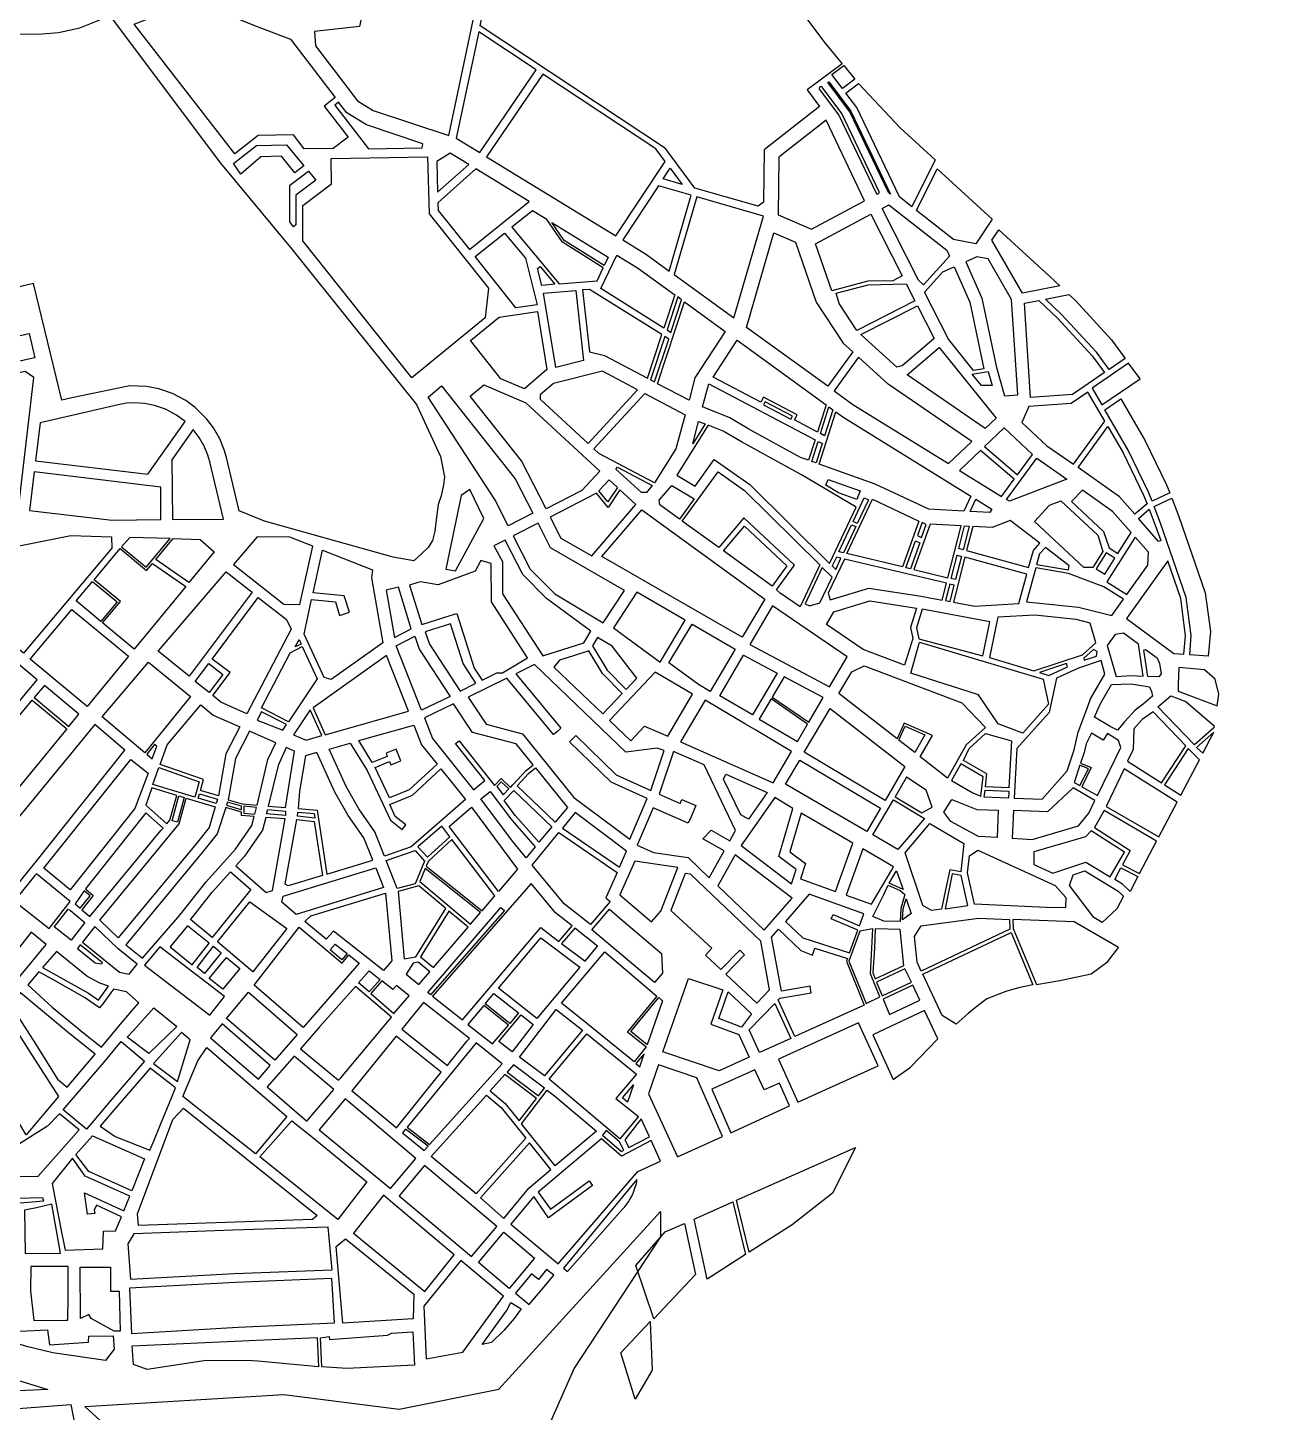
# Model space of a CAD drawing. Extents: x 407811 to 416949, y 4498993 to 4508589.
# Drawn here: x 411551 to 412634, y 4500646 to 4501860 of the extents above; entities that cross this region are included whole.
import ezdxf

# ---------------------------------------------------------------- set-up
doc = ezdxf.new("R2010")
doc.units = 0
doc.header["$LTSCALE"] = 40
doc.header["$MEASUREMENT"] = 0
for name, color, linetype in [('Images', 253, 'CONTINUOUS'), ('ΟΙΚ.ΤΕΤΡΑΓΩΝΑ ΠΟΛΙΧΝΗ', 112, 'CONTINUOUS'), ('υπόλοιπο θεσσαλονίκης', 7, 'CONTINUOUS')]:
    doc.layers.add(name, color=color, linetype=linetype)
picture_1 = doc.add_image_def('image1.tif', size_in_pixel=(10278, 10088))

msp = doc.modelspace()

# ---------------------------------------------------------------- linework, layer by layer
at = {"layer": 'ΟΙΚ.ΤΕΤΡΑΓΩΝΑ ΠΟΛΙΧΝΗ'}
for points in [[(412201, 4501921.6), (412213.9, 4501899.5), (412225.4, 4501880.7), (412233.9, 4501868), (412249.9, 4501846.6), (412265.1, 4501828.2), (412234.4, 4501805.3), (412245.3, 4501790.8), (412196.7, 4501752.7), (412196.3, 4501707), (412191.4, 4501703.4), (412136.1, 4501719.3), (412110.2, 4501754), (411947.8, 4501861.4), (411959.4, 4501916.6), (412071.8, 4501887.8), (412106.7, 4501880.7), (412120.1, 4501880.7), (412134.8, 4501881.8), (412160.1, 4501893.8)], [(411851.3, 4501903.3), (411842.3, 4501860.9), (411802.6, 4501856.6), (411803.7, 4501844), (411840.5, 4501795.8), (411854.2, 4501787.4), (411920.3, 4501765.3), (411945.2, 4501883.2)], [(411644.6, 4501862.9), (411685.5, 4501878.7), (411717.7, 4501875), (411750.1, 4501861.8), (411781.7, 4501849.7), (411820.8, 4501798.6), (411811.2, 4501791.2), (411832.1, 4501764), (411819, 4501753.9), (411793.8, 4501753.8), (411784.4, 4501766.1), (411753.3, 4501765.5), (411732.8, 4501749.2)], [(411946.7, 4501856.2), (411927, 4501763), (411947.5, 4501750.5), (411997, 4501822.9)], [(412266.4, 4501826.7), (412276.1, 4501814.9), (412265.3, 4501806.5), (412256, 4501818.9)], [(412002.8, 4501819), (411953.4, 4501746.8), (412066.8, 4501677.5), (412109.9, 4501742.7), (412101.8, 4501753.6)], [(412279.3, 4501811.1), (412315.8, 4501772.1), (412346.5, 4501744.1), (412326.2, 4501702.9), (412315.2, 4501711.6), (412277.9, 4501789.8), (412268.3, 4501802.5)], [(411823.8, 4501794.6), (411820.6, 4501792.1), (411850, 4501753.8), (411897.1, 4501754.7), (411897.6, 4501758.1), (411848.2, 4501774.7), (411831, 4501785.3)], [(412251, 4501778.8), (412209.6, 4501746.3), (412209.1, 4501695.7), (412238.3, 4501683.3), (412284.7, 4501708.1)], [(411778.3, 4501757.3), (411793.5, 4501738.8), (411785.5, 4501732.5), (411773.8, 4501747.2), (411755.6, 4501746.8), (411738.1, 4501731.6), (411731.7, 4501740.7), (411751.8, 4501756.6)], [(411901.8, 4501746.8), (411903.1, 4501696.8), (411955.3, 4501631.5), (411952.4, 4501605.4), (411888.1, 4501553), (411792.5, 4501672.9), (411792.5, 4501703.9), (411817.7, 4501723), (411817.3, 4501745.1)], [(411921.5, 4501750), (411909.9, 4501742.5), (411910.6, 4501715.6), (411937.9, 4501739.9)], [(411797.5, 4501734), (411803.9, 4501726.3), (411786.5, 4501713.2), (411786.5, 4501687.2), (411784.2, 4501685.3), (411781.2, 4501689.7), (411781.1, 4501721.7)], [(411944.2, 4501736.1), (411910.8, 4501706.4), (411911, 4501699.7), (411938.4, 4501665.5), (411990.9, 4501707.5)], [(412114.4, 4501736.7), (412125, 4501722.5), (412108.2, 4501727.4)], [(412348.2, 4501736.1), (412396.4, 4501692.1), (412382.3, 4501670.5), (412362.7, 4501674.2), (412330.2, 4501699.7)], [(412104.1, 4501721.3), (412072.8, 4501673.8), (412093.6, 4501661.1), (412113.6, 4501646.5), (412132.8, 4501713)], [(412137.6, 4501711.6), (412117.9, 4501643.4), (412170.3, 4501605.4), (412196.1, 4501694.7)], [(412306.1, 4501704.7), (412356.8, 4501664.8), (412359.1, 4501659.6), (412336.4, 4501634.6), (412332, 4501638.6), (412300, 4501701.5)], [(411993.6, 4501699.4), (411975.5, 4501684.9), (412017.1, 4501635.3), (412050.3, 4501638.1), (412055.7, 4501649.5), (412020.1, 4501671.8), (412006.4, 4501691.6)], [(412290.3, 4501696.3), (412317.7, 4501642.4), (412309.4, 4501638.1), (412287.5, 4501637.6), (412255.9, 4501629.2), (412241.7, 4501670.4)], [(411969.3, 4501679.9), (411987.7, 4501657.9), (411997.7, 4501617), (411979.2, 4501614.4), (411943.4, 4501659.2)], [(412010.7, 4501689), (412060, 4501658.7), (412056.5, 4501651.3), (412021.5, 4501673.3)], [(412205.3, 4501680), (412224.2, 4501672), (412242.4, 4501619.3), (412266.1, 4501583.2), (412274.3, 4501575.7), (412252.4, 4501545.6), (412181.4, 4501597.2)], [(412402.3, 4501682.7), (412447.1, 4501641.8), (412455.8, 4501633.5), (412423, 4501627.3), (412396.3, 4501673.6)], [(412067.5, 4501660.6), (412085.8, 4501649.4), (412118.5, 4501625.7), (412108.9, 4501596.6), (412053.7, 4501631.3)], [(412383.2, 4501659.1), (412373.3, 4501654.7), (412387.5, 4501622.7), (412400.2, 4501562.1), (412407.4, 4501537.2), (412419, 4501538), (412413.5, 4501621.7), (412393, 4501657.2)], [(412000.4, 4501650.6), (412013.4, 4501635), (412001.8, 4501634), (411998.2, 4501648.8)], [(412363.3, 4501650.2), (412377, 4501619.3), (412389.2, 4501560.9), (412380.3, 4501559.4), (412358.3, 4501586.8), (412337.3, 4501628.1), (412353.3, 4501645.8)], [(412043.7, 4501630.5), (412037.5, 4501630), (412043.6, 4501575.8), (412056.8, 4501572.5), (412094.5, 4501552.6), (412107, 4501590.8)], [(412321.3, 4501635.4), (412328.9, 4501620.5), (412277.8, 4501594.5), (412262.4, 4501618), (412259.9, 4501627.2), (412287.9, 4501634.6)], [(412031.6, 4501629.5), (412038.4, 4501568), (412014.1, 4501562), (412003.5, 4501627.1)], [(412127, 4501619.5), (412162.6, 4501593.6), (412136.1, 4501553), (412130.9, 4501533.3), (412103.4, 4501547.8)], [(412121, 4501623.8), (412111.6, 4501595), (412115, 4501592.8), (412124.4, 4501621.4)], [(412437.3, 4501620.8), (412453.8, 4501605.1), (412484.1, 4501572.3), (412494.9, 4501557.5), (412467, 4501538.4), (412430.2, 4501535.8), (412424.8, 4501618.4)], [(412463.8, 4501625.9), (412469.4, 4501620.6), (412501.1, 4501586.3), (412513.1, 4501569.9), (412499.1, 4501560.3), (412488, 4501575.5), (412457.3, 4501608.6), (412443.3, 4501622)], [(411998, 4501611), (412006.3, 4501560.3), (411986.8, 4501543.3), (411965.9, 4501552.2), (411939.4, 4501585.8), (411964.5, 4501606.2)], [(412331.1, 4501616), (412345.7, 4501587.4), (412317.6, 4501563.4), (412313, 4501562.2), (412281.5, 4501590.8)], [(411552.7, 4501591.8), (411557.8, 4501570.6), (411495.2, 4501556.8), (411490.2, 4501577.8)], [(412109.6, 4501589.1), (412097.1, 4501551.2), (412100.7, 4501549.3), (412113.1, 4501586.9)], [(412173.1, 4501586), (412251, 4501529.4), (412243.4, 4501505.4), (412223.2, 4501516), (412225.6, 4501520.5), (412196.2, 4501535.9), (412193.9, 4501531.5), (412152, 4501553.5)], [(412279.5, 4501571), (412258.1, 4501541.5), (412274.3, 4501529.7), (412358.3, 4501477.8), (412378.6, 4501497.2), (412305.4, 4501547.5)], [(412350.2, 4501579.4), (412399.9, 4501517.6), (412390.4, 4501508.5), (412322.1, 4501555.5)], [(411549.2, 4501558.5), (411469.7, 4501541.1), (411493.8, 4501430.9), (411543.3, 4501438.5), (411556.9, 4501553.1)], [(412055.1, 4501558.7), (412012.1, 4501548.1), (412000.6, 4501538.1), (412000.6, 4501534.1), (412042.4, 4501495.5), (412085.7, 4501542.5)], [(412392.9, 4501558.4), (412396.4, 4501546.2), (412387.2, 4501546.1), (412379.1, 4501556.2)], [(412516.1, 4501565.9), (412484, 4501544), (412492.6, 4501529.2), (412526.1, 4501552.2)], [(411914.1, 4501545.8), (411978.6, 4501464.5), (411994, 4501434.4), (411972.4, 4501423.3), (411960.7, 4501446.2), (411902.2, 4501536.1)], [(411939, 4501536.9), (411951.1, 4501546.7), (411987.8, 4501530.9), (412052.8, 4501471), (412036.9, 4501454.1), (412005.6, 4501438), (411984.1, 4501480.1)], [(412148.2, 4501547.6), (412241.3, 4501498.7), (412235.6, 4501480.7), (412228.7, 4501483.1), (412183.2, 4501508), (412166.6, 4501517.9), (412142.7, 4501527.4)], [(412092.1, 4501539.1), (412127.4, 4501520.4), (412119.4, 4501490.6), (412100.7, 4501461), (412052, 4501486.6), (412047.6, 4501490.8)], [(412480.4, 4501540.3), (412465.8, 4501530.3), (412428.6, 4501527.7), (412422.5, 4501513.7), (412444.4, 4501493.3), (412467.8, 4501477.2), (412495.1, 4501514.9)], [(412509.2, 4501534.5), (412530.6, 4501497.6), (412549.4, 4501459), (412552.1, 4501452.2), (412536.7, 4501444.7), (412533.8, 4501452.2), (412515.6, 4501489.6), (412495.1, 4501524.9)], [(411644.7, 4501531), (411638.1, 4501530.6), (411630.8, 4501529.4), (411562.3, 4501513.6), (411558.3, 4501480.3), (411656.8, 4501468.6), (411689.3, 4501514.8), (411681.8, 4501520.3), (411672.3, 4501525.4), (411662.4, 4501528.8), (411653.7, 4501530.5)], [(412197.5, 4501531.9), (412196.1, 4501529.2), (412220.1, 4501516.6), (412221.5, 4501519.2)], [(412259.5, 4501523.2), (412266.5, 4501518.1), (412377.8, 4501449.2), (412371.7, 4501436.1), (412340.9, 4501437.8), (412294, 4501459.8), (412245, 4501477.3)], [(412253.5, 4501527.5), (412257, 4501525), (412249.7, 4501502.1), (412246.1, 4501504)], [(412147.8, 4501511.4), (412120.1, 4501467.5), (412136.2, 4501458.1), (412153, 4501481.3), (412184.1, 4501459.5), (412254.1, 4501390.2), (412277.4, 4501439.5), (412229.4, 4501467.9), (412176.8, 4501496.7), (412160.8, 4501506.2)], [(412139.3, 4501514.7), (412145, 4501512.5), (412134.1, 4501495.2)], [(412406.9, 4501509.1), (412389.9, 4501492.8), (412418.8, 4501468), (412431.9, 4501485.8)], [(412497.8, 4501510.2), (412511.2, 4501487.3), (412529.2, 4501450.2), (412532.2, 4501442.6), (412521.5, 4501433.4), (412508.1, 4501448.7), (412471.9, 4501474.3)], [(411696.5, 4501507.6), (411677.8, 4501481), (411678.2, 4501428.8), (411723.1, 4501429.1), (411711, 4501479.3), (411709.4, 4501485), (411706.1, 4501492.9), (411701.7, 4501500.7)], [(412244, 4501497.2), (412247.6, 4501495.3), (412242.2, 4501478.3), (412238.4, 4501479.6)], [(412386.2, 4501489.3), (412367.9, 4501471.8), (412404.7, 4501449), (412415.8, 4501464)], [(412068.3, 4501474.6), (412098.7, 4501458.6), (412093.5, 4501452.5), (412089.3, 4501452.3), (412066.8, 4501473)], [(412435.6, 4501482.4), (412462, 4501464.2), (412411.6, 4501444.8), (412409, 4501446.3)], [(411557.1, 4501470.4), (411553.1, 4501436.6), (411625.3, 4501428.3), (411668.2, 4501428.7), (411668, 4501457.2)], [(412060.9, 4501463.5), (412068.1, 4501456.8), (412059.7, 4501444.3), (412051.8, 4501453.9)], [(412156.3, 4501470.5), (412179.6, 4501454.1), (412245.5, 4501388.9), (412228.2, 4501352.3), (412210.7, 4501364.2), (412207.5, 4501367), (412223.4, 4501388.8), (412178.9, 4501430.2), (412156.9, 4501404.2), (412125, 4501427.3)], [(412252.7, 4501463.9), (412280.9, 4501453.9), (412278, 4501446.4), (412261.9, 4501452.2), (412250.7, 4501458.8)], [(411938.8, 4501454.9), (411931.3, 4501449.8), (411917.7, 4501385.1), (411926.4, 4501383.6), (411951.1, 4501429.6)], [(412070.4, 4501454.8), (412059.9, 4501439.4), (412049.7, 4501451.7), (412009.2, 4501430.9), (412018.7, 4501412.5), (412045.7, 4501396.9), (412084.3, 4501441.9)], [(412115.7, 4501458.5), (412135.5, 4501446.9), (412122.6, 4501429.1), (412105.2, 4501441.7), (412104.7, 4501445.7)], [(412475.6, 4501454.6), (412466.1, 4501444.4), (412494.2, 4501418.3), (412498.9, 4501403.9), (412506.7, 4501399), (412518.2, 4501417.3), (412502.1, 4501435.8)], [(412089.4, 4501437.1), (412197.2, 4501359), (412177.5, 4501325.5), (412054.6, 4501396.4)], [(412291.7, 4501446.5), (412332.4, 4501427.4), (412318, 4501387.2), (412269.2, 4501398.8)], [(412284.5, 4501447.7), (412288.2, 4501446), (412278.3, 4501425.2), (412274.7, 4501426.9)], [(412382.1, 4501446.6), (412396.3, 4501437.8), (412394.5, 4501434.9), (412377.1, 4501435.9)], [(412456.6, 4501445), (412489, 4501415), (412493.6, 4501400.7), (412484.8, 4501386.7), (412476.9, 4501386.8), (412433.6, 4501427), (412446.8, 4501441.2)], [(412534.1, 4501437.7), (412539.4, 4501423.9), (412544.2, 4501410.2), (412542.3, 4501409.5), (412524.8, 4501429.6)], [(412553.9, 4501447.5), (412560.1, 4501431.5), (412583.3, 4501364.4), (412587.7, 4501330.7), (412585.8, 4501308.8), (412569.6, 4501310.2), (412571, 4501327), (412566.6, 4501360.5), (412544.1, 4501425.6), (412538.5, 4501440)], [(411998.6, 4501425.5), (411976.9, 4501414.4), (411991.8, 4501385.3), (412013.3, 4501363.5), (412055.6, 4501338.2), (412074.3, 4501366.5), (412009.6, 4501403.9)], [(412273.4, 4501424.2), (412277.1, 4501422.5), (412266.2, 4501399.5), (412262.2, 4501400.4)], [(412342.1, 4501424.7), (412327.8, 4501384.8), (412357.7, 4501377.7), (412369.3, 4501423.3)], [(412335.2, 4501426.1), (412331.1, 4501414.8), (412334.7, 4501413.1), (412338.8, 4501424.4)], [(412412.3, 4501427.9), (412396.6, 4501421.8), (412379.5, 4501422.7), (412374.1, 4501401.5), (412428.5, 4501386.7), (412432.6, 4501401.6), (412438.4, 4501407.9)], [(411589.2, 4501414.6), (411624.9, 4501413.6), (411625, 4501403.7), (411547.6, 4501311.5), (411525.6, 4501329.8), (411506.8, 4501398.4)], [(411640.8, 4501413.1), (411633.7, 4501404.7), (411655.3, 4501386.9), (411676.4, 4501412.1)], [(411679, 4501412), (411702.6, 4501411.3), (411714.9, 4501400.5), (411692.7, 4501373.6), (411663.6, 4501393.7)], [(411752.6, 4501413.5), (411731.7, 4501389.2), (411775.8, 4501354.4), (411790, 4501354.1), (411801.2, 4501405.4), (411781, 4501413.4)], [(412179.4, 4501423), (412216.7, 4501388.1), (412203.8, 4501370.3), (412161, 4501401.3)], [(412372.4, 4501423.1), (412376.5, 4501422.9), (412371.2, 4501402.3), (412367.3, 4501403.3)], [(412521.7, 4501413.4), (412496.9, 4501374.1), (412514.5, 4501363), (412532.8, 4501388.7), (412533.4, 4501400)], [(411632.4, 4501403.2), (411655.6, 4501384.1), (411660.7, 4501390.2), (411689.9, 4501370.1), (411644.8, 4501315.2), (411617, 4501338.2), (411632.7, 4501356.9), (411609.6, 4501376)], [(411809.7, 4501402), (411853.5, 4501384.5), (411852.6, 4501377.5), (411862.6, 4501320.6), (411817.4, 4501288.5), (411811.2, 4501290.2), (411793.6, 4501328.3), (411800.2, 4501358.7), (411821, 4501356.6), (411824.7, 4501344.7), (411833.3, 4501347.4), (411828.8, 4501361.9), (411801.5, 4501364.6)], [(411969.8, 4501410.7), (411959.9, 4501405.7), (411967.5, 4501391.8), (411967.6, 4501363.6), (412002.7, 4501309.1), (412038.7, 4501320.6), (412044.9, 4501331), (412006.1, 4501359.4), (411985.3, 4501380.5)], [(412329.4, 4501410), (412333.1, 4501408.3), (412324.9, 4501385.5), (412321, 4501386.5)], [(412443.2, 4501404.2), (412438, 4501398.6), (412435.5, 4501389.4), (412463.5, 4501384.6), (412464.1, 4501388.2)], [(412496.4, 4501399.6), (412487.6, 4501385.6), (412495.3, 4501380.8), (412504, 4501394.8)], [(411948.4, 4501392.9), (411943.4, 4501383.5), (411911, 4501371.5), (411910.9, 4501371.4), (411896, 4501374.1), (411893.4, 4501373.6), (411886.1, 4501371.3), (411896.7, 4501336.7), (411921.7, 4501344.6), (411927.4, 4501346.4), (411942.7, 4501298.5), (411949.6, 4501287.9), (411962.5, 4501294.2), (411967.5, 4501294.2), (411989.5, 4501307.5), (411969.9, 4501338), (411957.8, 4501356.7), (411957.6, 4501390.1)], [(412267, 4501394.1), (412252.8, 4501364.1), (412254.5, 4501358.4), (412288.4, 4501368.5), (412334.4, 4501361.5), (412352.7, 4501358.1), (412356.4, 4501372.9)], [(412260, 4501395.8), (412256.4, 4501388), (412259.4, 4501385), (412264, 4501394.8)], [(412365.8, 4501397.5), (412369.7, 4501396.4), (412364.5, 4501376.1), (412360.6, 4501377)], [(412372.6, 4501395.7), (412362.5, 4501356.3), (412381.4, 4501352.8), (412420, 4501355.1), (412427, 4501380.9)], [(412550.3, 4501392.5), (412514.3, 4501342), (412555.8, 4501311.4), (412564.6, 4501310.7), (412566, 4501326.9), (412561.7, 4501359.4)], [(411725.2, 4501382.8), (411748, 4501364.9), (411692.9, 4501291.3), (411665.8, 4501313.4)], [(412247.7, 4501386.7), (412232.7, 4501354.9), (412236.6, 4501353.1), (412245.6, 4501355.8), (412256.2, 4501378.3)], [(412434.7, 4501386.5), (412426.6, 4501356.7), (412472.1, 4501352), (412501.3, 4501344.5), (412511.6, 4501359), (412494.5, 4501369.7), (412463.5, 4501381.5)], [(411608.3, 4501374.5), (411629.9, 4501356.7), (411615.4, 4501339.4), (411593.8, 4501357.3)], [(411876.2, 4501369.3), (411865.6, 4501366.8), (411872.9, 4501325.2), (411887.4, 4501332.8)], [(412085.2, 4501364.9), (412064.6, 4501333.7), (412105.5, 4501303.8), (412127.5, 4501340.5)], [(412359.4, 4501372.2), (412355.6, 4501357.6), (412359.6, 4501356.8), (412363.3, 4501371.3)], [(411753.5, 4501360.5), (411778.3, 4501341), (411782.4, 4501332.7), (411743.4, 4501258.4), (411720.7, 4501268.5), (411713.5, 4501274.4), (411728.8, 4501294.6), (411713, 4501306.4)], [(412204.1, 4501353), (412184.1, 4501319.1), (412254, 4501282.2), (412269.4, 4501308.5)], [(412289.2, 4501357.3), (412330.1, 4501351), (412325.1, 4501334.2), (412327.1, 4501324.4), (412319.6, 4501301), (412283.4, 4501314.8), (412251.3, 4501336.6), (412257.7, 4501347.9)], [(411590.2, 4501349.9), (411639.8, 4501309), (411603.6, 4501264.9), (411553.7, 4501306.4)], [(412335.1, 4501350.2), (412330.3, 4501333.9), (412332.3, 4501324.1), (412388.3, 4501309.3), (412394.6, 4501339.1)], [(412434, 4501344.9), (412401.6, 4501343), (412394.1, 4501307.7), (412432.9, 4501296), (412475.6, 4501310.2), (412487.4, 4501320.7), (412482.5, 4501338), (412470.1, 4501341.2)], [(411890.5, 4501326.5), (411894.5, 4501315), (411921.6, 4501273.5), (411896.5, 4501261.5), (411874.2, 4501318)], [(411921.9, 4501337.3), (411899.8, 4501330.4), (411903.5, 4501319.4), (411930.4, 4501278.4), (411944.2, 4501285.2), (411933.1, 4501302.4)], [(412133.6, 4501337), (412171.4, 4501315.2), (412149.5, 4501278), (412139.3, 4501284), (412113.3, 4501303.2)], [(412511.7, 4501329), (412504.2, 4501327.9), (412497.4, 4501318.4), (412505.2, 4501291), (412518.2, 4501292.1), (412528.7, 4501291.5), (412524.8, 4501319.4)], [(411519.5, 4501321.8), (411480.5, 4501275.5), (411521, 4501241.8), (411559.8, 4501288.3)], [(411792, 4501317.5), (411805.1, 4501289.1), (411779.9, 4501251.4), (411756.4, 4501263.6), (411781.4, 4501311.9)], [(411789.2, 4501323.6), (411791, 4501319.6), (411785.8, 4501317.1)], [(412050.8, 4501325.3), (412046.4, 4501318), (412059.2, 4501296.7), (412075.8, 4501279.8), (412085.1, 4501289.7), (412063.6, 4501317.6)], [(412332.8, 4501321.2), (412441.1, 4501288.7), (412445.8, 4501266.8), (412423.3, 4501241.3), (412401.7, 4501249.5), (412384.4, 4501275.1), (412325.3, 4501294)], [(412485.4, 4501314.9), (412476.7, 4501307.1), (412477.2, 4501305.4), (412487.8, 4501309), (412488.4, 4501313.1)], [(412531, 4501314.7), (412541.1, 4501307.4), (412543.2, 4501302.4), (412544.5, 4501293.5), (412542.6, 4501290.8), (412532.8, 4501291.2), (412529.5, 4501314.3)], [(411657.3, 4501303.6), (411694.1, 4501273.5), (411654.2, 4501224.3), (411616.6, 4501255.8)], [(411710, 4501302.4), (411722.5, 4501293), (411710.3, 4501277), (411698.3, 4501286.8)], [(411865.8, 4501309.4), (411801.5, 4501263.7), (411812.2, 4501240.1), (411885, 4501260.6)], [(412043.2, 4501313.6), (412029.6, 4501309.3), (412017.3, 4501305.4), (412012.3, 4501299.2), (412055.3, 4501258.3), (412072.4, 4501276.2), (412055.2, 4501293.6)], [(412178.6, 4501309.7), (412208, 4501294.1), (412186.4, 4501257.4), (412157.8, 4501274.3)], [(412491.9, 4501305), (412472.2, 4501298.5), (412452.9, 4501289.7), (412446.5, 4501259.7), (412418.2, 4501228.1), (412415.9, 4501184.5), (412440.3, 4501183.6), (412462.3, 4501208.4), (412468.5, 4501226.9), (412471.8, 4501242.4), (412479.5, 4501262.6), (412482.6, 4501271.4), (412495.2, 4501293.2)], [(412461.6, 4501302.4), (412437.9, 4501294.5), (412446.1, 4501292.1), (412462.4, 4501299.6)], [(412054, 4501206.9), (412026.3, 4501233.9), (412031.7, 4501239.4), (412067.1, 4501204.8), (412097.3, 4501191.2), (412109, 4501226.2), (412102.9, 4501228.4), (412075.5, 4501224.9), (411995.4, 4501301.5), (411979.1, 4501293.5), (412018.7, 4501245.7), (412017.8, 4501245), (412015.7, 4501242.9), (412012.1, 4501240.3), (411971.3, 4501289.6), (411937.5, 4501273), (411953.1, 4501249.2), (411985.1, 4501240.9), (412030, 4501185.1), (412079, 4501148.5), (412094.3, 4501184.1), (412062.6, 4501198.4)], [(412101.1, 4501294.9), (412061.1, 4501252.5), (412079.8, 4501234.6), (412092, 4501247.7), (412112.3, 4501238.7), (412134, 4501275.5)], [(412214.2, 4501290.8), (412203.8, 4501273.1), (412235.8, 4501251.1), (412248.4, 4501272.7)], [(412333.5, 4501220.7), (412344.1, 4501239.4), (412319.4, 4501250.2), (412313.3, 4501236.4), (412262.1, 4501276.3), (412273.5, 4501295.2), (412284.5, 4501300.5), (412369.9, 4501267.9), (412390.8, 4501246.5), (412373.8, 4501231.2), (412357.4, 4501202.1)], [(412560.1, 4501298.9), (412559.4, 4501284.2), (412559.4, 4501278.2), (412593.7, 4501265.4), (412595, 4501275.5), (412591.9, 4501288.7), (412582.5, 4501297.1)], [(411566, 4501283.2), (411557.2, 4501272.8), (411587.6, 4501247.4), (411596.3, 4501258)], [(412518.2, 4501284.8), (412534.5, 4501282.1), (412536.1, 4501278.1), (412536.9, 4501273.8), (412528.9, 4501267), (412521.9, 4501261.6), (412512.9, 4501251.6), (412506.2, 4501244.2), (412499.8, 4501247.4), (412486.2, 4501255.6), (412491.1, 4501267), (412501.1, 4501284)], [(411555.3, 4501270.5), (411585.7, 4501245.1), (411524.1, 4501170.5), (411515.1, 4501169.3), (411506.5, 4501212)], [(411703, 4501266.2), (411713.9, 4501257.3), (411737.4, 4501246.9), (411725, 4501223.3), (411718.7, 4501186.5), (411702.7, 4501191.2), (411705.5, 4501200.7), (411667.4, 4501214.1), (411673.5, 4501231.3)], [(411924.6, 4501267.2), (411899, 4501255), (411906.2, 4501236.7), (411942.1, 4501191.9), (411951.9, 4501199.9), (411926.4, 4501232.4), (411929.6, 4501234.8), (411960.5, 4501195.5), (411966.3, 4501201.6), (411974.4, 4501193.9), (411976.5, 4501196.1), (411988.1, 4501208.8), (411994.2, 4501213.7), (411979.4, 4501232.1), (411941.1, 4501241.9)], [(412144.9, 4501270.3), (412123.3, 4501233.9), (412204.6, 4501198), (412220.8, 4501225.5), (412189.9, 4501243.7), (412180.3, 4501249.4), (412168.2, 4501256.5)], [(412202.8, 4501271.4), (412192.5, 4501253.8), (412225.8, 4501234.2), (412234.7, 4501249.4)], [(412553.2, 4501274.1), (412566.1, 4501269.2), (412591.1, 4501247.8), (412590.7, 4501246.2), (412573.7, 4501231.3), (412541.6, 4501264.5)], [(411756.3, 4501260.2), (411752.5, 4501252.8), (411775, 4501244.1), (411778.2, 4501248.9)], [(411799, 4501262), (411784.4, 4501240.1), (411795.5, 4501235.4), (411809.2, 4501239.3)], [(412320, 4501212.2), (412302.7, 4501182.5), (412231.9, 4501224.8), (412254.5, 4501263.2)], [(412537.5, 4501260.1), (412527.9, 4501253.4), (412520.6, 4501245.3), (412520.1, 4501227.2), (412515, 4501217), (412544.9, 4501197.8), (412566.2, 4501230.4)], [(411610.2, 4501248.9), (411505, 4501121.3), (411534.2, 4501098.6), (411558.9, 4501129), (411636.6, 4501226.4)], [(411745.8, 4501243.1), (411733.4, 4501219.2), (411727.2, 4501182.9), (411739.3, 4501179.4), (411752.4, 4501178.3), (411761.7, 4501218.4), (411768.8, 4501232.9)], [(411889.8, 4501248.4), (411896.6, 4501231.2), (411910.1, 4501214.3), (411885.8, 4501191.8), (411868.5, 4501184.7), (411855.9, 4501211.4), (411868.4, 4501216.5), (411869.5, 4501213.7), (411878.4, 4501217.3), (411874.3, 4501227.5), (411865.4, 4501223.9), (411866.5, 4501221.1), (411853.4, 4501215.8), (411841.7, 4501234.9)], [(412320.4, 4501247.6), (412337.6, 4501240.1), (412328.7, 4501224.4), (412314.7, 4501235.3)], [(412590.7, 4501242.2), (412575.7, 4501229), (412581, 4501223.9)], [(411662.6, 4501231.4), (411655.8, 4501223), (411660.6, 4501218.9), (411664.5, 4501229.9)], [(411834.1, 4501232.8), (411848.9, 4501208.6), (411869.2, 4501165.2), (411879.4, 4501157), (411882.7, 4501161.1), (411873.5, 4501168.5), (411868.6, 4501179), (411888.7, 4501187.2), (411913.5, 4501210.1), (411934.9, 4501183.4), (411887.4, 4501141.7), (411864.1, 4501133.7), (411855.7, 4501155), (411841.5, 4501175.2), (411830.4, 4501194.8), (411815.5, 4501227.5)], [(412390.8, 4501241.1), (412413.6, 4501234.8), (412411.2, 4501193.6), (412390.6, 4501194.3), (412391.9, 4501205.9), (412371.5, 4501217.6), (412376.3, 4501228.1)], [(412483.5, 4501241.3), (412478.9, 4501232.2), (412477.1, 4501224.6), (412474, 4501215.2), (412483.4, 4501211.2), (412475, 4501194.5), (412488.7, 4501186.9), (412509.2, 4501229), (412507.2, 4501235), (412497.6, 4501241.2), (412493.9, 4501235.3)], [(411641.8, 4501218.4), (411657.1, 4501206.4), (411645.2, 4501175.4), (411588.6, 4501104.2), (411565.6, 4501123)], [(411777.8, 4501228.9), (411770.8, 4501213), (411762.2, 4501177.5), (411777.3, 4501176.2), (411785.3, 4501225.6)], [(411804.8, 4501224.5), (411794.8, 4501221.7), (411789.7, 4501190.5), (411788.5, 4501175.3), (411805, 4501173.9), (411813.4, 4501117.8), (411853.7, 4501130), (411845.9, 4501149.8), (411832.2, 4501169.4), (411820.6, 4501189.8)], [(412117.4, 4501225.5), (412104.6, 4501187.9), (412123, 4501179.8), (412124.7, 4501183.4), (412137, 4501178), (412132.7, 4501168.2), (412130.2, 4501162.4), (412099.5, 4501175.9), (412085.5, 4501143.3), (412099.9, 4501136.9), (412130, 4501132.5), (412148.6, 4501114.7), (412161.8, 4501138.4), (412143.1, 4501148.9), (412150.4, 4501156.3), (412166.7, 4501147.1), (412171.7, 4501156.1), (412144.2, 4501213.7)], [(412227.9, 4501217.9), (412298.6, 4501175.6), (412286.8, 4501155.3), (412215.5, 4501196.7)], [(412568.4, 4501228.1), (412547.4, 4501196.2), (412561.8, 4501187.1), (412578.1, 4501218.1)], [(411666.4, 4501211.2), (411701.8, 4501198.8), (411697.9, 4501185.4), (411661.2, 4501196.3)], [(411996.4, 4501211), (412024.3, 4501176.2), (412013.7, 4501163.3), (411980.3, 4501195.2), (411990.3, 4501206.1)], [(412163.1, 4501205.4), (412199.4, 4501189.4), (412182.9, 4501166), (412176.2, 4501169.9), (412161.2, 4501201.2)], [(412369, 4501214.5), (412360.8, 4501200), (412379.5, 4501189.1), (412386.7, 4501186.2), (412388.6, 4501203.2)], [(412473.4, 4501213.3), (412468.4, 4501198.2), (412473.3, 4501195.5), (412480.8, 4501210.1)], [(412512.2, 4501210.3), (412496.3, 4501177.2), (412542.5, 4501150.5), (412558.5, 4501180.9)], [(411660.2, 4501193.4), (411654.9, 4501178.4), (411673.4, 4501162.1), (411676.1, 4501165.2), (411682, 4501186.9)], [(411966.4, 4501198.8), (411962.4, 4501194.6), (411968.1, 4501187.4), (411973, 4501192.5)], [(412321.5, 4501202.8), (412311.5, 4501185.6), (412335, 4501171.6), (412343.8, 4501176.7), (412338.7, 4501191.4)], [(412467.5, 4501193.4), (412444.9, 4501172.4), (412415.3, 4501173.5), (412414, 4501149.3), (412431.6, 4501148.3), (412472.1, 4501160.2), (412481.2, 4501171.2), (412486.6, 4501182.4)], [(411690.3, 4501184.5), (411715.8, 4501176.9), (411710.5, 4501158.7), (411699, 4501144.4), (411630.8, 4501061.9), (411614.6, 4501077.5), (411684.2, 4501161.9)], [(411683.9, 4501186.4), (411688.4, 4501185.1), (411682.6, 4501163.5), (411678.1, 4501164.7)], [(411701.9, 4501188.4), (411717.8, 4501183.6), (411716.7, 4501179.8), (411700.7, 4501184.5)], [(411726.4, 4501181), (411725.5, 4501178.2), (411738.3, 4501174.4), (411738.7, 4501174.4), (411738.9, 4501177.4)], [(411956.7, 4501190.4), (411974.7, 4501166.3), (411977.6, 4501162.7), (411996.2, 4501141.8), (411988.3, 4501132.1), (411976.2, 4501146.7), (411948.6, 4501183.8)], [(411977.3, 4501191.1), (412010.6, 4501159.4), (411999.4, 4501145.8), (411981.4, 4501166), (411978.6, 4501169.3), (411968.9, 4501182.4)], [(412206, 4501184.9), (412176.6, 4501143.1), (412220.8, 4501109.4), (412224.9, 4501122), (412209.5, 4501133.3), (412222, 4501175.5)], [(412310, 4501183), (412337.2, 4501166.7), (412314, 4501139.4), (412291.9, 4501152.2)], [(412361.2, 4501183.4), (412383.1, 4501174.6), (412401.9, 4501173.9), (412400.9, 4501150), (412384.6, 4501150.9), (412360.3, 4501164.1), (412354.3, 4501172.1)], [(412390.3, 4501191.4), (412411.1, 4501190.6), (412410.9, 4501184.6), (412389.6, 4501185.4)], [(411655, 4501171.7), (411602, 4501105), (411608.9, 4501099.2), (411599, 4501086.7), (411605.9, 4501080.8), (411668.1, 4501156.1), (411670.1, 4501158.3)], [(411724.9, 4501176.2), (411717.5, 4501153.1), (411705.9, 4501138.7), (411637.4, 4501055.9), (411651.9, 4501044.1), (411684.8, 4501081.9), (411707.8, 4501111.2), (411733.5, 4501139.8), (411747.9, 4501160.5), (411749.9, 4501168.5), (411738.7, 4501169.4), (411738.7, 4501172.3)], [(411740.7, 4501177.3), (411740.7, 4501171.2), (411750.4, 4501170.4), (411751.9, 4501176.3)], [(411761.8, 4501174.5), (411777.3, 4501173.2), (411777.2, 4501169.2), (411760.8, 4501170.6)], [(411788.2, 4501172.3), (411802.4, 4501171.1), (411803, 4501167), (411787.9, 4501168.6)], [(411940.2, 4501176.7), (411980.7, 4501122.1), (411964, 4501102.6), (411920.7, 4501159.6)], [(412031, 4501171.8), (412019.9, 4501158.2), (412070, 4501124), (412076.2, 4501138.1)], [(412229.1, 4501171.4), (412219.1, 4501137.4), (412232.9, 4501127.3), (412228.6, 4501113.7), (412259.3, 4501102.7), (412274.4, 4501145.1)], [(412494.6, 4501173.6), (412486.2, 4501158.7), (412517.3, 4501138.7), (412510.7, 4501126), (412525.6, 4501118.3), (412540.6, 4501146.9)], [(411760, 4501167.6), (411757.1, 4501156.3), (411741.4, 4501133.6), (411733.8, 4501125.2), (411760.5, 4501101.8), (411765.9, 4501103.4), (411777.1, 4501166.2)], [(411787.2, 4501165.7), (411802.5, 4501164), (411809.6, 4501116.7), (411779.7, 4501107.6), (411777, 4501109)], [(411914.2, 4501159.9), (411893.4, 4501141.7), (411901.8, 4501132.6), (411921.4, 4501150.5)], [(412355.7, 4501104.1), (412352.1, 4501087.1), (412343.3, 4501085.9), (412335.8, 4501090.3), (412320.2, 4501136.6), (412341.9, 4501162.2), (412371.6, 4501144.7), (412369, 4501119.8), (412359.3, 4501121.7)], [(411923.2, 4501148.1), (411902.6, 4501129.2), (411900.6, 4501124.7), (411949.5, 4501085.7), (411960.6, 4501098.7)], [(412016.7, 4501154.3), (412068, 4501119.4), (412058, 4501097), (412061.7, 4501093.9), (412044.5, 4501073.7), (412021.5, 4501091.8), (411993.5, 4501125.8)], [(412483.4, 4501155.8), (412478.3, 4501150.7), (412432.9, 4501137.3), (412433, 4501126.4), (412449.7, 4501118.8), (412478.5, 4501128.4), (412499.9, 4501115.6), (412512.5, 4501137)], [(411890.9, 4501138.7), (411899.2, 4501129.1), (411890.8, 4501109.4), (411875.3, 4501105.2), (411865.6, 4501129.9)], [(412171.3, 4501134.8), (412156, 4501107.6), (412196.6, 4501068.7), (412221.2, 4501096.8)], [(412290.8, 4501091.4), (412308.6, 4501121.7), (412310.1, 4501124.3), (412283.2, 4501140), (412268.7, 4501099.3)], [(412383.9, 4501139), (412451.6, 4501108), (412461.1, 4501097.3), (412460.8, 4501088.2), (412444.2, 4501088.5), (412381, 4501091.6), (412374.9, 4501119.1), (412376.6, 4501134)], [(411856.4, 4501123.3), (411863.2, 4501106), (411786.8, 4501082.6), (411774.2, 4501093.2), (411775.2, 4501098.6)], [(411899.8, 4501122.8), (411894.9, 4501111.4), (411939.5, 4501074.1), (411948.2, 4501084.2)], [(412083.3, 4501129.3), (412070.2, 4501099.7), (412098, 4501076.1), (412106.3, 4501085.4), (412121, 4501123.7)], [(412312.8, 4501120.9), (412318.4, 4501104.4), (412306.4, 4501110)], [(412477.7, 4501120.7), (412507, 4501103), (412511.7, 4501098.5), (412505.9, 4501087.3), (412493, 4501075.5), (412485.5, 4501079.8), (412464.2, 4501107.8), (412467.5, 4501117.3)], [(412509.2, 4501123.3), (412524.2, 4501115.7), (412517.4, 4501102.7), (412510.7, 4501109.2), (412503.9, 4501113.2)], [(411559.1, 4501118.1), (411557.8, 4501116.6), (411541, 4501095.8), (411539.8, 4501094.2), (411570.3, 4501070.3), (411588.6, 4501093.9)], [(411729.1, 4501120), (411746.9, 4501104.4), (411713, 4501062.3), (411694.1, 4501078.1), (411696.1, 4501080.4), (411713.1, 4501102.1)], [(411992.5, 4501109.7), (411906, 4501010.8), (411932.5, 4500990), (412000.9, 4501071), (412016.9, 4501058.9), (412028.4, 4501072.4), (412013.8, 4501083.9)], [(412127.6, 4501118.5), (412115.1, 4501085.9), (412151, 4501053), (412145.3, 4501046.9), (412158.9, 4501034.2), (412175.3, 4501051.2), (412179.6, 4501047), (412163.2, 4501030.1), (412190.2, 4501004.7), (412201.5, 4501016.4), (412193.8, 4501059), (412132.3, 4501117.9)], [(412305.4, 4501108.3), (412315.9, 4501103.4), (412320.1, 4501099.9), (412316.4, 4501087.7), (412316, 4501076.4), (412301.7, 4501076.7), (412291.9, 4501080.8), (412301.3, 4501099.4)], [(412361.6, 4501118.2), (412355.3, 4501087.5), (412375.1, 4501090.3), (412369.3, 4501116.6)], [(411600.9, 4501103.3), (411592.9, 4501091.7), (411597.4, 4501087.9), (411606.1, 4501098.9)], [(411865, 4501101.3), (411870.5, 4501041.8), (411863.1, 4501033.4), (411819.3, 4501068), (411812.9, 4501060.9), (411794.4, 4501076.3), (411799.5, 4501081.3)], [(411894, 4501107.6), (411875.9, 4501102.7), (411881.4, 4501043.5), (411891.4, 4501045.3), (411917.8, 4501087.7)], [(412236.2, 4501100.4), (412215.3, 4501076.4), (412230.6, 4501061.9), (412271.6, 4501049), (412278.9, 4501068.7), (412255.5, 4501078.7), (412257.1, 4501082.4), (412280.3, 4501072.6), (412284.2, 4501083.1)], [(412321.1, 4501096.3), (412325.4, 4501083.4), (412318, 4501077.9), (412318.4, 4501087.4)], [(411586.9, 4501087.2), (411588.8, 4501086), (411600.1, 4501076.6), (411601.6, 4501075.4), (411589.4, 4501059.9), (411574.7, 4501071.6), (411576.6, 4501074)], [(411746, 4501093.7), (411778.4, 4501070.2), (411748.7, 4501032.3), (411717.6, 4501058.4)], [(411920.5, 4501085.5), (411895.5, 4501045.3), (411906.9, 4501036.1), (411937.3, 4501071.5)], [(411966, 4501088.5), (411969.2, 4501086.1), (411904.5, 4501012), (411902, 4501014)], [(412070.4, 4501079.3), (412106.9, 4501048.4), (412107.6, 4501031.1), (412100.5, 4501022.9), (412045.8, 4501069.1), (412061.1, 4501087.1)], [(411610.1, 4501072.1), (411599.3, 4501058.2), (411632, 4501031.9), (411640.3, 4501030.3), (411647.2, 4501038.8), (411630.6, 4501052.4)], [(411691.5, 4501072.4), (411676.4, 4501054.1), (411695.5, 4501038.4), (411710.4, 4501057.4)], [(412384.6, 4501079.4), (412411.6, 4501078.2), (412412, 4501069.5), (412334.4, 4501032.8), (412330.7, 4501040.7), (412328.5, 4501063.1), (412334.2, 4501072.6)], [(412414.6, 4501078.1), (412414.9, 4501070.2), (412435.4, 4501021.2), (412455.7, 4501024.5), (412483.3, 4501030.4), (412497.9, 4501041.3), (412507.1, 4501053.5), (412468.3, 4501075.9)], [(411554.5, 4501066.9), (411522.7, 4501026.5), (411530.8, 4501011.5), (411567.6, 4501056.2)], [(411789.4, 4501071.3), (411827, 4501039.9), (411832.9, 4501047), (411841.9, 4501039.9), (411792.9, 4500983.4), (411749.8, 4501020.6)], [(412001.1, 4501062), (412035.3, 4501036.3), (411997.4, 4500991.3), (411963.9, 4501017.9)], [(412030.7, 4501070.5), (412019.3, 4501057.1), (412039.8, 4501041.7), (412050.7, 4501054.7)], [(412209.4, 4501069.6), (412229, 4501050.9), (412239.1, 4501046.7), (412241, 4501052.9), (412269.7, 4501043.9), (412268.9, 4501041.5), (412284.4, 4501003.1), (412223.7, 4500975.5), (412209, 4501007.6), (412210.5, 4501009.1), (412237.8, 4501013.7), (412236.9, 4501019.6), (412211.8, 4501015.4), (412203.3, 4501062.7)], [(412292.1, 4501070), (412280.7, 4501068), (412271, 4501041.5), (412286, 4501004.5), (412298.2, 4501010.3), (412290, 4501030.5)], [(412294.1, 4501069.9), (412293.3, 4501053), (412291.9, 4501031.3), (412294, 4501026), (412319.1, 4501037.7), (412315.8, 4501069.3)], [(412413.1, 4501066.7), (412432.2, 4501020.9), (412419.7, 4501018.2), (412408.6, 4501015.1), (412391.9, 4501008.5), (412381.8, 4501001), (412375.4, 4500995.8), (412365.1, 4500986.2), (412352.7, 4500993.8), (412335.8, 4501030.1)], [(411576.7, 4501050.1), (411564.5, 4501036), (411604.6, 4501013.5), (411613.4, 4501007.3), (411622.1, 4501019.6), (411614.6, 4501022.3), (411603.1, 4501028.4)], [(411597.4, 4501055.8), (411595, 4501052.7), (411610.6, 4501040.2), (411616.1, 4501039.1), (411616.9, 4501040.2)], [(411667.1, 4501054), (411653.9, 4501038), (411711, 4500994.2), (411723.8, 4501010.5)], [(411714.3, 4501054.6), (411721, 4501048.9), (411706.2, 4501030.7), (411699.9, 4501036), (411703.6, 4501040.9)], [(411820.8, 4501056.6), (411831.3, 4501048.3), (411826.7, 4501042.8), (411816.4, 4501051.4)], [(412057, 4501049.8), (412102.7, 4501010.9), (412077.1, 4500979.7), (412093.2, 4500966.6), (412082.8, 4500953.2), (412045.8, 4500983.4), (412019.1, 4501004.6)], [(411725.5, 4501044.9), (411737.3, 4501035.1), (411722.4, 4501016.9), (411710.3, 4501026.5)], [(411893.5, 4501040.6), (411889.3, 4501039.8), (411883.1, 4501030.1), (411894.1, 4501021.1), (411903.7, 4501032.3)], [(411561.3, 4501032.3), (411551.5, 4501020.8), (411572.9, 4501001.1), (411600.6, 4500978.4), (411616.1, 4500966.1), (411631.4, 4500984.5), (411642.8, 4500997.9), (411648.8, 4501004.9), (411638.1, 4501014.6), (411626.5, 4501017.1), (411617.3, 4501004.2), (411614.4, 4501000.6), (411601.3, 4501009.8), (411575.4, 4501024.3)], [(411850.7, 4501033), (411860.2, 4501025.5), (411850.5, 4501014.6), (411841.4, 4501022.5)], [(411861.7, 4501024.3), (411852, 4501013.3), (411872.3, 4500995.8), (411885.6, 4501011.3), (411874.6, 4501020.3), (411871.5, 4501016.6)], [(412130.3, 4501026.5), (412160.6, 4501016.4), (412150, 4500986.4), (412174.5, 4500977.2), (412183.6, 4500957.4), (412157.3, 4500945.4), (412108, 4500962)], [(412320.1, 4501034.9), (412295.1, 4501023.2), (412300, 4501011.1), (412325.7, 4501023.2)], [(411545, 4501013.8), (411536.4, 4501003.2), (411558.2, 4500969.2), (411577.6, 4500938.2), (411586, 4500931.2), (411610.4, 4500960), (411585.5, 4500980.3)], [(411787.6, 4500977.3), (411768, 4500954.7), (411725.6, 4500991.2), (411744.8, 4501014.3)], [(411838.7, 4501019.5), (411807.5, 4500984.4), (411790.4, 4500964.8), (411823.9, 4500937.1), (411825.8, 4500939.4), (411868.9, 4500990.9), (411870.1, 4500992.4)], [(411960, 4501013.3), (411981.6, 4500996.2), (411973.9, 4500987), (411952.3, 4501004.1)], [(412165.3, 4501014.8), (412185.5, 4500995.5), (412177, 4500983.8), (412157, 4500991.3)], [(412327, 4501020.4), (412301.1, 4501008.3), (412306.6, 4500994.8), (412333.1, 4501007.4)], [(411661.9, 4501000.7), (411682.2, 4500984.4), (411657.7, 4500960.5), (411638.7, 4500975), (411644.2, 4500980.9)], [(411898.3, 4501005.4), (411879.3, 4500981.9), (411919.2, 4500950.1), (411921.1, 4500952.5), (411936.5, 4500971.6), (411938.5, 4500973.8)], [(411951, 4501002.6), (411937, 4500986), (411958.8, 4500969.1), (411972.6, 4500985.5)], [(412014.6, 4500999.3), (412037.5, 4500981.1), (412004.2, 4500940.9), (411982.3, 4500957.4)], [(412104.3, 4501009.6), (412107.6, 4501006.8), (412094.3, 4500968.2), (412080, 4500980)], [(412206, 4501004.5), (412220.1, 4500973.9), (412192.7, 4500961.5), (412183.6, 4500981.4)], [(411530.7, 4500997.7), (411552.7, 4500963), (411578.4, 4500922.9), (411550, 4500889.2), (411531.6, 4500920.4), (411499, 4500973.3)], [(411764, 4500950.1), (411721.8, 4500986.6), (411711.6, 4500974.3), (411753.6, 4500938)], [(411983.9, 4500994.4), (411994.3, 4500986.1), (411975.9, 4500962.2), (411964.3, 4500971)], [(412279.3, 4500987.6), (412209.3, 4500955.8), (412226.3, 4500918), (412296.5, 4500949.9)], [(412337.3, 4500998.3), (412291.9, 4500976.9), (412309.8, 4500937.8), (412324.9, 4500948.5), (412349, 4500973.6)], [(411686.3, 4500978.9), (411661.6, 4500951.8), (411682.6, 4500936.2), (411693.7, 4500972.5)], [(411874.2, 4500975.7), (411835.5, 4500927.9), (411837.8, 4500926), (411872.2, 4500897.4), (411874.6, 4500895.5), (411913.8, 4500944.2)], [(412041.4, 4500978), (412085, 4500942.4), (412066.9, 4500921.1), (412086.7, 4500905.5), (412070.2, 4500885.7), (412008.3, 4500938.1)], [(411633.3, 4500971), (411653.8, 4500953.9), (411623.8, 4500918.9), (411603, 4500894.4), (411582.4, 4500911.2), (411618.1, 4500952.8)], [(411708.4, 4500965.8), (411778.4, 4500905.4), (411751, 4500872.6), (411687.4, 4500922.9), (411700.5, 4500954.2)], [(411944.5, 4500970.1), (411883.9, 4500895.9), (411903.5, 4500880.8), (411967.3, 4500951.7)], [(411784.9, 4500958.4), (411761.3, 4500931.4), (411796.1, 4500901.3), (411819.6, 4500929.2)], [(411977.1, 4500950.7), (411971.4, 4500944.3), (411999.1, 4500923.5), (412004.3, 4500930.2)], [(412091.6, 4500960.3), (412084.4, 4500951.9), (412087.7, 4500949)], [(412104.1, 4500950.7), (412095.4, 4500925.3), (412120.8, 4500870), (412160.2, 4500887.9), (412137.7, 4500939.4)], [(411658.6, 4500947.8), (411630.5, 4500915), (411614.8, 4500896.8), (411628, 4500888), (411658.5, 4500875.9), (411661.6, 4500883.1), (411667.7, 4500898.3), (411677.5, 4500921.9), (411680.8, 4500930.4), (411660.1, 4500946.7)], [(411969.4, 4500942.1), (411956.6, 4500927.8), (411969.9, 4500916.9), (411982.2, 4500901.5), (411997.3, 4500921.1)], [(412188.7, 4500946.4), (412150.8, 4500929.3), (412167.4, 4500891.2), (412219, 4500914.7), (412210.1, 4500934.6), (412196.8, 4500928.7)], [(412006.7, 4500928.4), (412013.1, 4500923.5), (412049.7, 4500892.6), (412013.6, 4500862.2), (411984.1, 4500899.1)], [(412082.2, 4500933.1), (412077, 4500918.1), (412072.6, 4500921.8)], [(411829.5, 4500920.9), (411806.7, 4500893.6), (411869.2, 4500842.2), (411891.5, 4500868.7)], [(411953.3, 4500924.2), (411955.6, 4500922.2), (411966.2, 4500913.4), (411987.9, 4500886.3), (411944.5, 4500837.5), (411904.9, 4500870.4)], [(411579.2, 4500907.6), (411568.9, 4500896.9), (411550.8, 4500885.4), (411522.7, 4500867.7), (411522.8, 4500853), (411560.4, 4500852.8), (411596.4, 4500893.6)], [(411725, 4500882.9), (411805, 4500818.7), (411801.1, 4500815.2), (411648.5, 4500809.7), (411647.7, 4500820.1), (411678.5, 4500902.9), (411688, 4500912.6)], [(412088.9, 4500903.4), (412074.7, 4500884.9), (412078.2, 4500878.1), (412096.2, 4500887.5)], [(411782.9, 4500901.5), (411801.3, 4500887), (411848.6, 4500848.2), (411823.3, 4500815.2), (411754.9, 4500870)], [(411882.6, 4500894.4), (411879.9, 4500891.1), (411898.7, 4500875.5), (411902.2, 4500879.3)], [(412058.3, 4500893.2), (412055.1, 4500889), (412071.6, 4500874.7), (412073.8, 4500875.8), (412069.7, 4500883.5)], [(411608.3, 4500888.4), (411653.7, 4500868.3), (411642.8, 4500840.3), (411605.1, 4500857.3), (411593.7, 4500872)], [(411991.1, 4500882.3), (411948.3, 4500834.2), (411968.6, 4500816.1), (411990.5, 4500842.7), (412009.8, 4500859)], [(412054.1, 4500885.8), (411998.7, 4500839.1), (412009.5, 4500824.2), (412043.5, 4500849), (412046.4, 4500844.9), (412007.7, 4500816.7), (411994.8, 4500835.4), (411974.8, 4500811.1), (412014, 4500778.3), (412016.3, 4500776.3), (412085.9, 4500857.3), (412106, 4500866.2), (412097.7, 4500884.3), (412071.8, 4500870.7), (412056.4, 4500883.9)], [(411590.8, 4500869), (411572.8, 4500846.7), (411580.3, 4500808.3), (411584.2, 4500788.2), (411617.4, 4500789.3), (411617.8, 4500804.9), (411628.5, 4500805.2), (411633.5, 4500817.4), (411611.8, 4500827.7), (411609.7, 4500823.3), (411610.1, 4500820.5), (411603.9, 4500819.9), (411601.3, 4500838.4), (411635.6, 4500822.7), (411640.8, 4500835.5), (411601.8, 4500853.2)], [(411899.2, 4500862.3), (411877, 4500835.9), (411940.2, 4500782.6), (411962.5, 4500809.1)], [(411564.5, 4500834.4), (411565.4, 4500831.3), (411541.2, 4500829), (411541, 4500833.7)], [(411863.1, 4500836.3), (411836.9, 4500803.2), (411899.4, 4500752.1), (411925.2, 4500784.1), (411871.5, 4500829.4)], [(411572.6, 4500828.4), (411559, 4500825.2), (411548.5, 4500823.2), (411549.3, 4500785.3), (411580.2, 4500785.5)], [(411731.3, 4500805.8), (411644.4, 4500802.5), (411639.2, 4500793.7), (411641.4, 4500762.8), (411732.7, 4500767.8), (411818.2, 4500770.9), (411814.8, 4500808.3)], [(411829.8, 4500798.1), (411889.9, 4500749.6), (411889.3, 4500727.9), (411827.5, 4500724.1), (411821.8, 4500791.5)], [(411995.6, 4500781.2), (411973.3, 4500754.7), (411946.4, 4500777.4), (411968.6, 4500803.9)], [(411554.2, 4500774), (411553.9, 4500752.6), (411556.9, 4500726.5), (411584.7, 4500726.9), (411586.7, 4500726.9), (411586.9, 4500747.4), (411586.8, 4500773.8)], [(411623.9, 4500773.4), (411623.9, 4500752.2), (411631.5, 4500752.4), (411632.3, 4500717.2), (411627.3, 4500717.2), (411606.9, 4500728.4), (411604.9, 4500731.9), (411597.7, 4500728.3), (411597.5, 4500773.4)], [(411931, 4500779.2), (411898.4, 4500739.2), (411900.7, 4500692.9), (411932.6, 4500698.7), (411968.3, 4500747.8)], [(412006.1, 4500771.4), (411999, 4500762.5), (411992.8, 4500767.5), (411978.9, 4500750.4), (411990.8, 4500740.6), (412005.4, 4500757.9), (412012.5, 4500766.3)], [(411733.6, 4500759.9), (411640.7, 4500755), (411642.5, 4500715.3), (411735.7, 4500720.8), (411820.2, 4500724.4), (411817.8, 4500763.3)], [(411974.8, 4500742.3), (411983.7, 4500736.7), (411977.8, 4500728.3), (411968.7, 4500717.8), (411957.7, 4500707.2), (411949.6, 4500705.6), (411970.9, 4500735)], [(411519.4, 4500718.9), (411519.9, 4500716.1), (411568.9, 4500718.3), (411570.4, 4500705.2), (411604.8, 4500707.6), (411604.9, 4500712.7), (411626.4, 4500713.1), (411627.2, 4500701.5), (411619.5, 4500691.4), (411573.4, 4500698.3), (411550.5, 4500703.7), (411504.4, 4500718.5)], [(411805, 4500711.8), (411806.3, 4500685.8), (411753.1, 4500690.8), (411748.3, 4500691.2), (411707.7, 4500691.6), (411656, 4500683.7), (411644.2, 4500688.1), (411642.9, 4500704.3), (411752, 4500709.3)], [(411888.9, 4500716.6), (411890.4, 4500687.5), (411831.1, 4500684.5), (411809.2, 4500685.9), (411808, 4500711.4), (411815.5, 4500712.6), (411816, 4500710), (411866.6, 4500713.6), (411870.2, 4500715.5)], [(411522.2, 4500680.5), (411569.1, 4500666.2), (411523.8, 4500664)]]:
    msp.add_lwpolyline(points, close=True, dxfattribs=at)
for points in [[(411494.5, 4501853.5), (411564.1, 4501854.4), (411578.5, 4501855.7), (411597, 4501859.8), (411614.7, 4501866.8)], [(411622.8, 4501871.3), (411720.4, 4501741), (411783.3, 4501665.4), (411836.1, 4501599.3), (411892.2, 4501529.6), (411913.1, 4501483.9), (411916.7, 4501466.1), (411915.8, 4501459.1), (411913.8, 4501449.5), (411911, 4501441.9), (411909.7, 4501430.9), (411908.2, 4501418.4), (411906.1, 4501410.3), (411902.4, 4501404.2), (411896.6, 4501398.7), (411889.7, 4501392.4), (411871.6, 4501395.6), (411758.8, 4501427.2), (411736.7, 4501436.4), (411725.5, 4501483.1), (411723.6, 4501489.9), (411719.7, 4501499.5), (411714.3, 4501509), (411708.5, 4501516.7), (411698.2, 4501526.9), (411689.9, 4501533.1), (411678.3, 4501539.2), (411666.3, 4501543.4), (411655.6, 4501545.4), (411640.9, 4501545.9), (411590, 4501535.5), (411581.2, 4501533.3), (411556.6, 4501635.6), (411541.6, 4501632.2)]]:
    msp.add_lwpolyline(points, dxfattribs=at)
for points in [[(412253.6, 4501812.1), (412272.7, 4501786.6), (412307.4, 4501713.8), (412306.2, 4501714.8, -0.115201), (412305.4, 4501715.9), (412271.8, 4501786.1), (412252.8, 4501811.5, -1)], [(412247.6, 4501807.6, 1), (412245.2, 4501805.8), (412262.1, 4501783.2), (412294.9, 4501714.7, 0.427454), (412296.2, 4501714.2), (412297.1, 4501714.7, 0.401096), (412297.5, 4501716), (412264.7, 4501784.8)], [(412085.1, 4500850.1), (412020.9, 4500772.5), (412020.8, 4500772.5), (412024.5, 4500769.4), (412072.7, 4500824.1, 0.113787), (412083.8, 4500843.4, 0.098775)]]:
    msp.add_lwpolyline(points, format="xyb", close=True, dxfattribs=at)
at = {"layer": 'υπόλοιπο θεσσαλονίκης', "linetype": 'Continuous'}
for points in [[(412183.6, 4500786.4), (412172.5, 4500832), (412276.9, 4500878.2), (412276.9, 4500878.2), (412256.7, 4500838.3), (412221.2, 4500810.4), (412183.6, 4500786.4)], [(412146.8, 4500762.9), (412135.3, 4500815.5), (412169.2, 4500830.5), (412169.2, 4500830.5), (412180.4, 4500784.4), (412146.8, 4500762.9)], [(412100.2, 4500728.1), (412084.2, 4500774.7), (412110.1, 4500804.3), (412126.9, 4500811.7), (412126.9, 4500811.7), (412136.7, 4500766.8), (412100.2, 4500728.1)], [(412083.7, 4500657.5), (412071.2, 4500698.1), (412096.8, 4500725.6), (412096.8, 4500725.6), (412096.9, 4500725.3), (412098.5, 4500683), (412083.7, 4500657.5)]]:
    msp.add_lwpolyline(points, dxfattribs=at)
at = {"layer": 'υπόλοιπο θεσσαλονίκης'}
for points in [[(411601.6, 4500651.2), (411775.9, 4500661.6), (411876.9, 4500648.8), (411964.1, 4500666.3), (412105.8, 4500822), (412105.8, 4500799.9), (412030.3, 4500684.9), (411974.5, 4500558.2), (411974.5, 4500469.9), (411942, 4500400.2), (411893.2, 4500414.1), (411817.7, 4500468.7), (411750.3, 4500500.1), (411731.7, 4500560.5), (411667.8, 4500590.7), (411601.6, 4500651.2)], [(411473.3, 4500644.2), (411589.1, 4500652.8), (411595.9, 4500618.4), (411520.9, 4500615.1), (411473, 4500634), (411473.3, 4500644.2)]]:
    msp.add_lwpolyline(points, close=True, dxfattribs=at)

# ---------------------------------------------------------------- pictures from other files: only their frames are drawn
at = {"layer": 'Images'}
image = msp.add_image(picture_1, insert=(408162.9, 4500066.6), size_in_units=(8684, 8523.4), rotation=-0.6923, dxfattribs=at)
image.dxf.flags = 15

doc.saveas('drawing.dxf')
